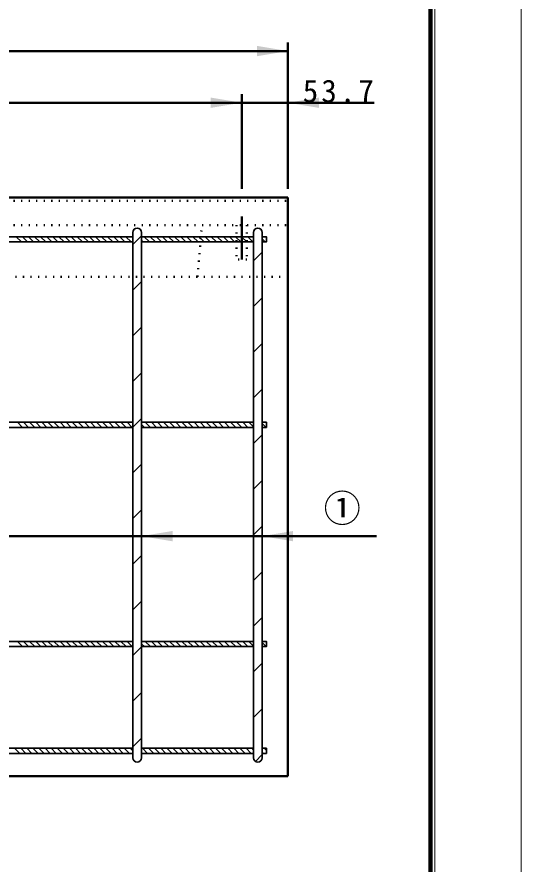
# Model space of a CAD drawing. Units: millimetres, scale not verified. Extents: x -2102 to 2102, y -1485 to 1485.
# Drawn here: x 1517 to 2102, y -678 to 306 of the extents above; entities that cross this region are included whole.
import ezdxf
from ezdxf.enums import TextEntityAlignment as Align

# ---------------------------------------------------------------- set-up
doc = ezdxf.new("R2010")
doc.units = ezdxf.units.MM
doc.header["$LTSCALE"] = 5
doc.linetypes.add('DOTTED', pattern=[1.75, 0.25, -1.5])
doc.linetypes.add('LONG_DASHED_DOTTED', pattern=[15.25, 12, -1.5, 0.25, -1.5])
doc.layers.add('0-1_V-nasSTD', color=7, linetype='Continuous', lineweight=35)
doc.layers.add('0-2_0', color=7, linetype='Continuous', lineweight=50)
doc.styles.add('ＭＳ ゴシック', font='')
doc.styles.get('ＭＳ ゴシック').set_extended_font_data('MS Gothic')

msp = doc.modelspace()

# ---------------------------------------------------------------- linework, layer by layer
at = {"layer": '0-1_V-nasSTD'}
for p, q in [((1446.85, 50.88), (1651.85, 50.88)), ((1516.428, 50.88), (1522.428, 44.88)), ((1523.499, 50.88), (1529.499, 44.88)), ((1530.57, 50.88), (1536.57, 44.88)), ((1537.641, 50.88), (1543.641, 44.88)), ((1544.712, 50.88), (1550.712, 44.88)), ((1551.783, 50.88), (1557.783, 44.88)), ((1558.854, 50.88), (1564.854, 44.88)), ((1565.925, 50.88), (1571.925, 44.88)), ((1572.997, 50.88), (1578.997, 44.88)), ((1580.068, 50.88), (1586.068, 44.88)), ((1587.139, 50.88), (1593.139, 44.88)), ((1594.21, 50.88), (1600.21, 44.88)), ((1601.281, 50.88), (1607.281, 44.88)), ((1608.352, 50.88), (1614.352, 44.88)), ((1615.423, 50.88), (1621.423, 44.88)), ((1622.494, 50.88), (1628.494, 44.88)), ((1629.565, 50.88), (1635.565, 44.88)), ((1636.636, 50.88), (1642.636, 44.88)), ((1643.707, 50.88), (1649.707, 44.88)), ((1650.778, 50.88), (1651.85, 49.808)), ((1651.85, -554.12), (1651.85, 55.88)), ((1651.85, 41.964), (1661.85, 51.964)), ((1661.85, 55.88), (1661.85, -554.12)), ((1661.85, 50.88), (1791.85, 50.88)), ((1664.92, 50.88), (1670.92, 44.88)), ((1671.991, 50.88), (1677.991, 44.88)), ((1679.063, 50.88), (1685.063, 44.88)), ((1686.134, 50.88), (1692.134, 44.88)), ((1693.205, 50.88), (1699.205, 44.88)), ((1700.276, 50.88), (1706.276, 44.88)), ((1707.347, 50.88), (1713.347, 44.88)), ((1714.418, 50.88), (1720.418, 44.88)), ((1721.489, 50.88), (1727.489, 44.88)), ((1728.56, 50.88), (1734.56, 44.88)), ((1735.631, 50.88), (1741.631, 44.88)), ((1742.702, 50.88), (1748.702, 44.88)), ((1749.773, 50.88), (1755.773, 44.88)), ((1756.844, 50.88), (1762.844, 44.88)), ((1763.915, 50.88), (1769.915, 44.88)), ((1770.986, 50.88), (1776.986, 44.88)), ((1770.986, 50.88), (1776.986, 44.88)), ((1778.057, 50.88), (1784.057, 44.88)), ((1778.057, 50.88), (1784.057, 44.88)), ((1785.129, 50.88), (1791.129, 44.88)), ((1791.85, -554.12), (1791.85, 55.88)), ((1801.85, 55.88), (1801.85, -554.12)), ((1806.342, 50.88), (1806.85, 50.372)), ((1446.85, 44.88), (1651.85, 44.88)), ((1661.85, 46.879), (1663.849, 44.88)), ((1661.85, 44.88), (1791.85, 44.88)), ((1801.85, 48.301), (1805.271, 44.88)), ((1791.85, 22.865), (1801.85, 32.865)), ((1651.85, -11.069), (1661.85, -1.069)), ((1791.85, -30.168), (1801.85, -20.168)), ((1651.85, -64.102), (1661.85, -54.102)), ((1791.85, -83.201), (1801.85, -73.201)), ((1651.85, -117.135), (1661.85, -107.135)), ((1791.85, -136.234), (1801.85, -126.234)), ((1446.85, -164.62), (1651.85, -164.62)), ((1517.727, -164.62), (1523.727, -170.62)), ((1524.798, -164.62), (1530.798, -170.62)), ((1531.87, -164.62), (1537.87, -170.62)), ((1538.941, -164.62), (1544.941, -170.62)), ((1546.012, -164.62), (1552.012, -170.62)), ((1553.083, -164.62), (1559.083, -170.62)), ((1560.154, -164.62), (1566.154, -170.62)), ((1567.225, -164.62), (1573.225, -170.62)), ((1574.296, -164.62), (1580.296, -170.62)), ((1581.367, -164.62), (1587.367, -170.62)), ((1588.438, -164.62), (1594.438, -170.62)), ((1595.509, -164.62), (1601.509, -170.62)), ((1602.58, -164.62), (1608.58, -170.62)), ((1609.651, -164.62), (1615.651, -170.62)), ((1616.722, -164.62), (1622.722, -170.62)), ((1623.793, -164.62), (1629.793, -170.62)), ((1630.864, -164.62), (1636.864, -170.62)), ((1637.936, -164.62), (1643.936, -170.62)), ((1645.007, -164.62), (1651.007, -170.62)), ((1651.85, -170.168), (1661.85, -160.168)), ((1661.85, -164.62), (1791.85, -164.62)), ((1666.22, -164.62), (1672.22, -170.62)), ((1673.291, -164.62), (1679.291, -170.62)), ((1680.362, -164.62), (1686.362, -170.62)), ((1687.433, -164.62), (1693.433, -170.62)), ((1694.504, -164.62), (1700.504, -170.62)), ((1701.575, -164.62), (1707.575, -170.62)), ((1708.646, -164.62), (1714.646, -170.62)), ((1715.717, -164.62), (1721.717, -170.62)), ((1722.788, -164.62), (1728.788, -170.62)), ((1729.859, -164.62), (1735.859, -170.62)), ((1736.931, -164.62), (1742.931, -170.62)), ((1744.002, -164.62), (1750.002, -170.62)), ((1751.073, -164.62), (1757.073, -170.62)), ((1758.144, -164.62), (1764.144, -170.62)), ((1765.215, -164.62), (1771.215, -170.62)), ((1772.286, -164.62), (1778.286, -170.62)), ((1779.357, -164.62), (1785.357, -170.62)), ((1786.428, -164.62), (1791.85, -170.042)), ((1801.85, -165.9), (1806.57, -170.62)), ((1446.85, -170.62), (1651.85, -170.62)), ((1661.85, -167.321), (1665.149, -170.62)), ((1661.85, -170.62), (1791.85, -170.62)), ((1791.85, -189.267), (1801.85, -179.267)), ((1651.85, -223.201), (1661.85, -213.201)), ((1791.85, -242.3), (1801.85, -232.3)), ((1651.85, -276.234), (1661.85, -266.234)), ((1791.85, -295.333), (1801.85, -285.333)), ((1651.85, -329.267), (1661.85, -319.267)), ((1791.85, -348.366), (1801.85, -338.366)), ((1651.85, -382.3), (1661.85, -372.3)), ((1791.85, -401.399), (1801.85, -391.399)), ((1446.85, -419.12), (1651.85, -419.12)), ((1517.727, -419.12), (1523.727, -425.12)), ((1524.798, -419.12), (1530.798, -425.12)), ((1531.87, -419.12), (1537.87, -425.12)), ((1538.941, -419.12), (1544.941, -425.12)), ((1546.012, -419.12), (1552.012, -425.12)), ((1553.083, -419.12), (1559.083, -425.12)), ((1560.154, -419.12), (1566.154, -425.12)), ((1567.225, -419.12), (1573.225, -425.12)), ((1574.296, -419.12), (1580.296, -425.12)), ((1581.367, -419.12), (1587.367, -425.12)), ((1588.438, -419.12), (1594.438, -425.12)), ((1595.509, -419.12), (1601.509, -425.12)), ((1602.58, -419.12), (1608.58, -425.12)), ((1609.651, -419.12), (1615.651, -425.12)), ((1616.722, -419.12), (1622.722, -425.12)), ((1623.793, -419.12), (1629.793, -425.12)), ((1630.864, -419.12), (1636.864, -425.12)), ((1637.936, -419.12), (1643.936, -425.12)), ((1645.007, -419.12), (1651.007, -425.12)), ((1661.85, -419.12), (1791.85, -419.12)), ((1661.85, -421.821), (1665.149, -425.12)), ((1666.22, -419.12), (1672.22, -425.12)), ((1673.291, -419.12), (1679.291, -425.12)), ((1680.362, -419.12), (1686.362, -425.12)), ((1687.433, -419.12), (1693.433, -425.12)), ((1694.504, -419.12), (1700.504, -425.12)), ((1701.575, -419.12), (1707.575, -425.12)), ((1708.646, -419.12), (1714.646, -425.12)), ((1715.717, -419.12), (1721.717, -425.12)), ((1722.788, -419.12), (1728.788, -425.12)), ((1729.859, -419.12), (1735.859, -425.12)), ((1736.931, -419.12), (1742.931, -425.12)), ((1744.002, -419.12), (1750.002, -425.12)), ((1751.073, -419.12), (1757.073, -425.12)), ((1758.144, -419.12), (1764.144, -425.12)), ((1765.215, -419.12), (1771.215, -425.12)), ((1772.286, -419.12), (1778.286, -425.12)), ((1779.357, -419.12), (1785.357, -425.12)), ((1786.428, -419.12), (1791.85, -424.542)), ((1801.85, -420.4), (1806.57, -425.12)), ((1446.85, -425.12), (1651.85, -425.12)), ((1651.85, -435.333), (1661.85, -425.333)), ((1661.85, -425.12), (1791.85, -425.12)), ((1791.85, -454.432), (1801.85, -444.432)), ((1651.85, -488.366), (1661.85, -478.366)), ((1791.85, -507.465), (1801.85, -497.465)), ((1651.85, -541.399), (1661.85, -531.399)), ((1446.85, -543.12), (1651.85, -543.12)), ((1446.85, -549.12), (1651.85, -549.12)), ((1514.448, -543.12), (1520.448, -549.12)), ((1521.519, -543.12), (1527.519, -549.12)), ((1528.59, -543.12), (1534.59, -549.12)), ((1535.661, -543.12), (1541.661, -549.12)), ((1542.732, -543.12), (1548.732, -549.12)), ((1549.804, -543.12), (1555.804, -549.12)), ((1556.875, -543.12), (1562.875, -549.12)), ((1563.946, -543.12), (1569.946, -549.12)), ((1571.017, -543.12), (1577.017, -549.12)), ((1578.088, -543.12), (1584.088, -549.12)), ((1585.159, -543.12), (1591.159, -549.12)), ((1592.23, -543.12), (1598.23, -549.12)), ((1599.301, -543.12), (1605.301, -549.12)), ((1606.372, -543.12), (1612.372, -549.12)), ((1613.443, -543.12), (1619.443, -549.12)), ((1620.514, -543.12), (1626.514, -549.12)), ((1627.585, -543.12), (1633.585, -549.12)), ((1634.656, -543.12), (1640.656, -549.12)), ((1641.727, -543.12), (1647.727, -549.12)), ((1648.798, -543.12), (1651.85, -546.171)), ((1661.85, -543.12), (1791.85, -543.12)), ((1661.85, -549.12), (1791.85, -549.12)), ((1662.941, -543.12), (1668.941, -549.12)), ((1670.012, -543.12), (1676.012, -549.12)), ((1677.083, -543.12), (1683.083, -549.12)), ((1684.154, -543.12), (1690.154, -549.12)), ((1691.225, -543.12), (1697.225, -549.12)), ((1698.296, -543.12), (1704.296, -549.12)), ((1705.367, -543.12), (1711.367, -549.12)), ((1712.438, -543.12), (1718.438, -549.12)), ((1719.509, -543.12), (1725.509, -549.12)), ((1726.58, -543.12), (1732.58, -549.12)), ((1733.651, -543.12), (1739.651, -549.12)), ((1740.722, -543.12), (1746.722, -549.12)), ((1747.793, -543.12), (1753.793, -549.12)), ((1754.864, -543.12), (1760.864, -549.12)), ((1761.936, -543.12), (1767.936, -549.12)), ((1769.007, -543.12), (1775.007, -549.12)), ((1776.078, -543.12), (1782.078, -549.12)), ((1783.149, -543.12), (1789.149, -549.12)), ((1790.22, -543.12), (1791.85, -544.75)), ((1794.072, -558.277), (1801.85, -550.498)), ((1801.85, -547.679), (1803.291, -549.12)), ((1804.362, -543.12), (1806.85, -545.608))]:
    msp.add_line(p, q, dxfattribs=at)
at = {"layer": '0-1_V-nasSTD', "lineweight": 50}
msp.add_line((1934.85, -296.805), (1226.85, -296.805), dxfattribs=at)
at = {"layer": '0-1_V-nasSTD', "lineweight": 18}
for points in [[(-2102.5, -1485), (-2102.5, 1485), (2102.5, 1485), (2102.5, -1485)], [(-2002.5, -1385), (-2002.5, 1385), (2002.5, 1385), (2002.5, -1385)]]:
    msp.add_lwpolyline(points, close=True, dxfattribs=at)
at = {"layer": '0-1_V-nasSTD', "lineweight": 100}
msp.add_lwpolyline([(1997.5, -1380), (1997.5, 1380), (-1997.5, 1380)], dxfattribs=at)
at = {"layer": '0-1_V-nasSTD'}
for points in [[(1801.85, 50.88), (1806.85, 50.88), (1806.85, 44.88), (1801.85, 44.88)], [(1801.85, -164.62), (1806.85, -164.62), (1806.85, -170.62), (1801.85, -170.62)], [(1801.85, -419.12), (1806.85, -419.12), (1806.85, -425.12), (1801.85, -425.12)], [(1801.85, -543.12), (1806.85, -543.12), (1806.85, -549.12), (1801.85, -549.12)]]:
    msp.add_lwpolyline(points, dxfattribs=at)
for centre, start, end in [((1656.85, 55.88), 0, 180), ((1796.85, 55.88), 0, 180), ((1656.85, -554.12), 180, 0), ((1796.85, -554.12), 180, 0)]:
    msp.add_arc(centre, 5, start, end, dxfattribs=at)
for points in [[(1795.85, 260.38), (1795.85, 272.38), (1831.85, 266.38)], [(1742.15, 200.38), (1742.15, 212.38), (1778.15, 206.38)], [(1831.85, 206.38), (1867.85, 200.38), (1867.85, 212.38)], [(1661.85, -296.805), (1697.85, -302.805), (1697.85, -290.805)], [(1801.85, -296.805), (1837.85, -302.805), (1837.85, -290.805)]]:
    msp.add_solid(points, dxfattribs=at)
at = {"layer": '0-2_0'}
for p, q in [((1831.85, 106.38), (1831.85, 276.38)), ((-168.15, 266.38), (1831.85, 266.38)), ((1778.15, 106.38), (1778.15, 216.38)), ((1147.05, 206.38), (1778.15, 206.38)), ((1778.15, 206.38), (1831.85, 206.38)), ((1831.85, 206.38), (1931.85, 206.38)), ((1093.35, 96.38), (1831.85, 96.38)), ((1831.85, 96.38), (1831.85, -575.62)), ((-168.15, -575.62), (1831.85, -575.62))]:
    msp.add_line(p, q, dxfattribs=at)
at = {"layer": '0-2_0', "linetype": 'DOTTED'}
for p, q in [((1093.35, 92.38), (1831.85, 92.38)), ((1093.35, 64.38), (1831.85, 64.38)), ((1726.85, 4.38), (1731.85, 64.38)), ((1772.15, 64.38), (1772.15, 24.38)), ((1784.15, 64.38), (1784.15, 24.38)), ((1784.15, 24.38), (1772.15, 24.38)), ((1086.651, 4.38), (1831.85, 4.38))]:
    msp.add_line(p, q, dxfattribs=at)
at = {"layer": '0-2_0', "linetype": 'LONG_DASHED_DOTTED'}
msp.add_line((1778.15, 74.38), (1778.15, 24.38), dxfattribs=at)

# ---------------------------------------------------------------- texts
at = {"layer": '0-1_V-nasSTD', "style": 'ＭＳ ゴシック'}
msp.add_text('①', height=31.67, dxfattribs=at).set_placement((1873.25, -289.805), align=Align.BOTTOM_LEFT)
at = {"layer": '0-1_V-nasSTD', "insert": (1849.05, 206.38), "char_height": 26.39, "attachment_point": 7, "style": 'ＭＳ ゴシック'}
msp.add_mtext('\\T1.2;53.7', dxfattribs=at)

doc.saveas('drawing.dxf')
